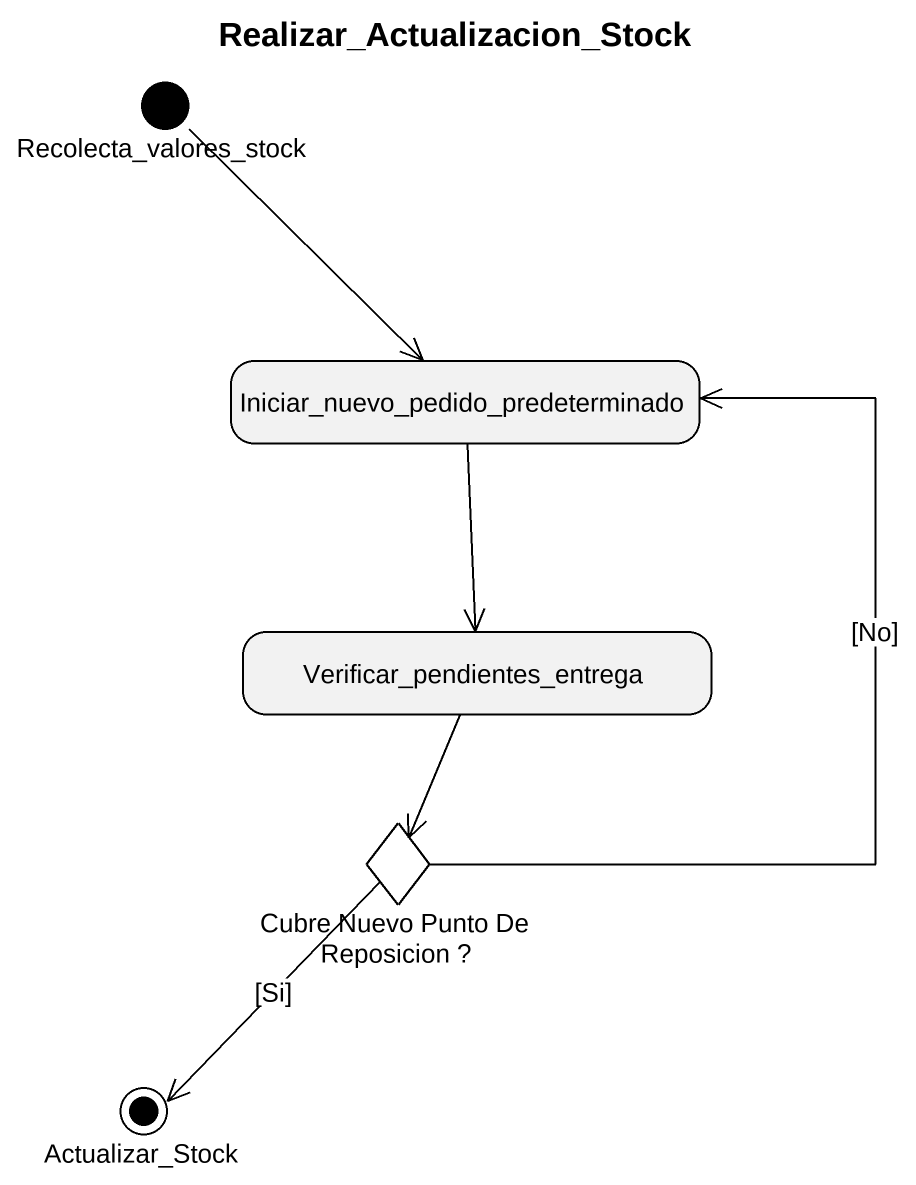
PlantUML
@startuml
title Realizar_Actualizacion_Stock
hide empty description
state Recolecta_valores_stock <<start>>
state "Iniciar_nuevo_pedido_predeterminado" as Iniciar_nuevo_pedido
state Verificar_pendientes_entrega
state "Cubre Nuevo Punto De Reposicion ?" as Cubre_Nuevo_Punto_De <<choice>>
state Actualizar_Stock <<end>>
Recolecta_valores_stock --> Iniciar_nuevo_pedido
Iniciar_nuevo_pedido --> Verificar_pendientes_entrega
Verificar_pendientes_entrega --> Cubre_Nuevo_Punto_De
Cubre_Nuevo_Punto_De -up-> Iniciar_nuevo_pedido : [No]
Cubre_Nuevo_Punto_De --> Actualizar_Stock : [Si]
@enduml
